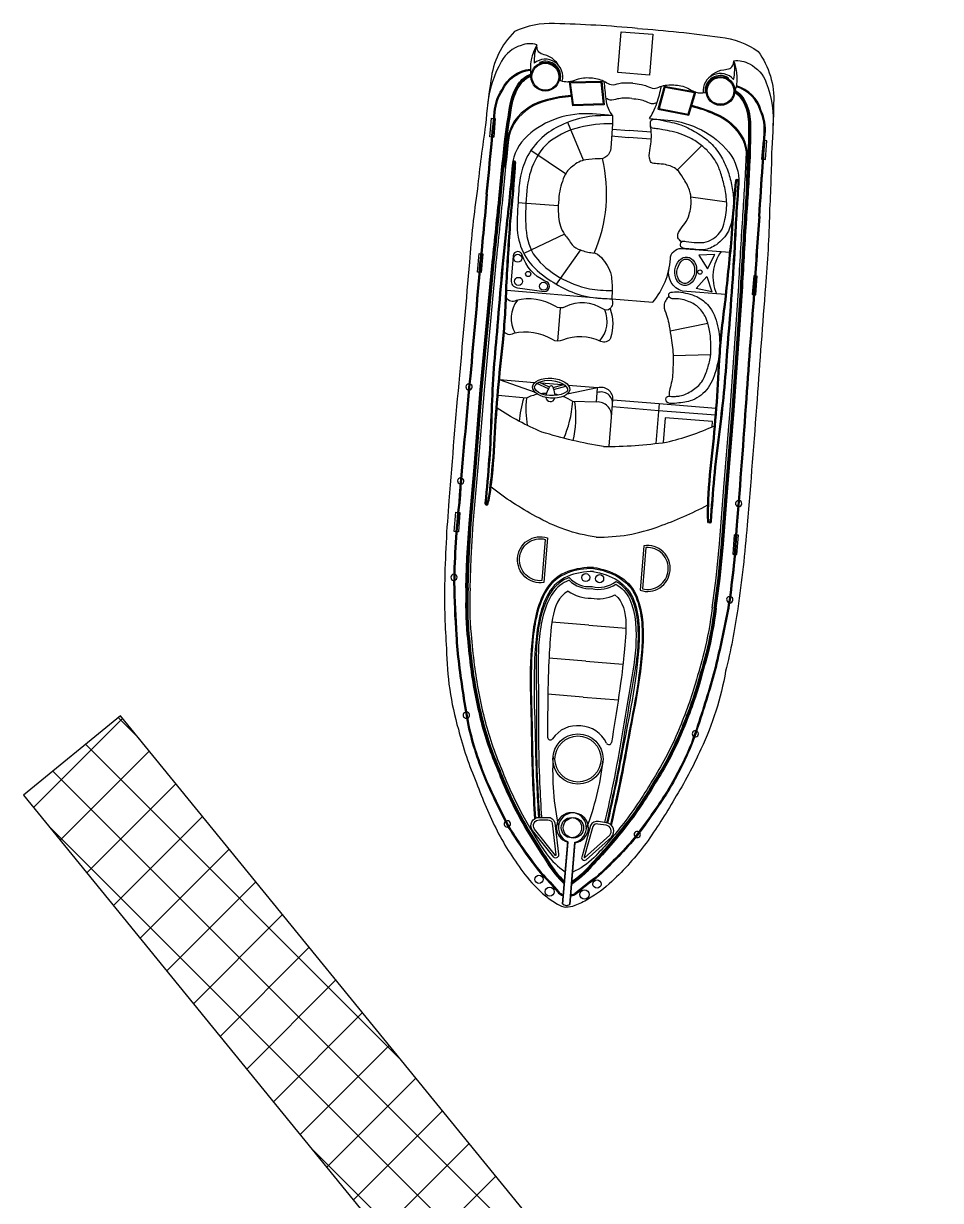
# Model space of a CAD drawing. Header units: metres. Extents: x 258469 to 261959, y 2180031 to 2183133.
# Drawn here: x 258469.1 to 258538.5, y 2183043.7 to 2183132.8 of the extents above; entities that cross this region are included whole.
import ezdxf

# ---------------------------------------------------------------- set-up
doc = ezdxf.new("R2010")
doc.units = ezdxf.units.M
doc.layers.add('PORT', color=5, linetype='Continuous')

msp = doc.modelspace()

# ---------------------------------------------------------------- linework, layer by layer
at = {"color": 32, "true_color": 0xcd6928}
for p, q in [((258508.192, 2183129.76), (258508.163, 2183129.832)), ((258522.406, 2183128.604), (258522.445, 2183128.67)), ((258511.479, 2183122.419), (258510.295, 2183125.291)), ((258513.646, 2183124.779), (258514.932, 2183124.674)), ((258516.612, 2183124.537), (258514.932, 2183124.674)), ((258513.606, 2183124.261), (258514.89, 2183124.157)), ((258516.609, 2183124.017), (258514.89, 2183124.157)), ((258520.429, 2183123.537), (258518.574, 2183121.676)), ((258510.128, 2183121.402), (258507.494, 2183123.157)), ((258509.574, 2183118.987), (258506.521, 2183119.215)), ((258522.314, 2183119.253), (258519.609, 2183119.63)), ((258510.033, 2183116.828), (258506.965, 2183115.363)), ((258511.244, 2183115.64), (258509.424, 2183113.046)), ((258512.826, 2183111.978), (258505.675, 2183112.56)), ((258509.71, 2183111.247), (258509.506, 2183108.733)), ((258520.895, 2183110.087), (258518.035, 2183109.5)), ((258521.099, 2183107.692), (258518.258, 2183107.634)), ((258507.774, 2183105.59), (258505.128, 2183105.805)), ((258507.848, 2183104.845), (258505.128, 2183105.805)), ((258508.836, 2183105.125), (258507.954, 2183105.528)), ((258508.9, 2183105.265), (258508.112, 2183105.625)), ((258509.839, 2183105.422), (258508.278, 2183105.549)), ((258509.18, 2183105.242), (258509.985, 2183105.461)), ((258509.22, 2183105.094), (258510.134, 2183105.343)), ((258512.55, 2183105.201), (258510.254, 2183104.735)), ((258512.55, 2183105.201), (258510.344, 2183105.381)), ((258512.463, 2183104.135), (258512.55, 2183105.201)), ((258517.207, 2183104.018), (258521.499, 2183103.669)), ((258517.165, 2183103.504), (258521.46, 2183103.155)), ((258511.888, 2183087.248), (258509.078, 2183087.477)), ((258511.888, 2183087.248), (258514.697, 2183087.02)), ((258511.666, 2183084.53), (258508.865, 2183084.758)), ((258511.666, 2183084.53), (258514.468, 2183084.302)), ((258511.445, 2183081.812), (258508.761, 2183082.03)), ((258511.445, 2183081.812), (258514.129, 2183081.593))]:
    msp.add_line(p, q, dxfattribs=at)
for points in [[(258515.56, 2183132.399, 0.01736), (258509.285, 2183132.758, 0.12634), (258506.263, 2183132.154, 0.172899), (258504.473, 2183128.468, 0.013884), (258504.067, 2183125.082, 0.008973), (258503.447, 2183120.252, 0.01509), (258502.844, 2183114.716, -0.002245), (258502.09, 2183106.165, 0.003342), (258501.299, 2183096.67, 0.016984), (258500.971, 2183090.298, 0.024546), (258501.114, 2183085.484, 0.067942), (258502.01, 2183079.373, 0.033948), (258503.372, 2183075.326, 0.022001), (258504.945, 2183071.686, 0.042872), (258507.037, 2183068.403, 0.059514), (258508.602, 2183066.784, 0.046364), (258509.513, 2183066.144, 0.104882), (258510.152, 2183065.916, 0.104882)], [(258515.56, 2183132.399, -0.01736), (258521.811, 2183131.739, -0.12634), (258524.695, 2183130.654, -0.172899), (258525.867, 2183126.727, -0.013884), (258525.72, 2183123.321, -0.008973), (258525.552, 2183118.454, -0.01509), (258525.251, 2183112.894, 0.002245), (258524.613, 2183104.333, -0.003342), (258523.859, 2183094.834, -0.016984), (258523.153, 2183088.494, -0.024546), (258522.235, 2183083.766, -0.067942), (258520.363, 2183077.88, -0.033948), (258518.364, 2183074.106, -0.022001), (258516.224, 2183070.768, -0.042872), (258513.628, 2183067.867, -0.059514), (258511.823, 2183066.522, -0.046364), (258510.82, 2183066.038, -0.104882), (258510.152, 2183065.916, -0.104882)], [(258507.959, 2183131.166, 0.164393), (258506.753, 2183131.114, 0.188684), (258505.271, 2183129.916, 0.10758), (258504.219, 2183126.582)], [(258522.863, 2183129.953, -0.164393), (258524.044, 2183129.708, -0.188684), (258525.313, 2183128.286, -0.10758), (258525.812, 2183124.825)], [(258502.587, 2183090.071), (258502.663, 2183092.337), (258502.822, 2183094.956), (258503.195, 2183099.211), (258503.671, 2183105.058), (258504.541, 2183114.426, 0.002601), (258505.067, 2183119.508, -0.004411), (258505.511, 2183123.829, -0.013009), (258505.953, 2183126.788, -0.113396), (258506.648, 2183128.331, -0.146005), (258507.482, 2183128.94, -1.595219)], [(258504.117, 2183119.855, 0.002942), (258504.482, 2183123.655, -0.002013), (258504.73, 2183126.073, -0.130442), (258505.301, 2183127.763, -0.261246), (258507.46, 2183129.323, -0.209197)], [(258504.194, 2183119.848, 0.002941), (258504.558, 2183123.647, -0.002014), (258504.807, 2183126.067, -0.130992), (258505.368, 2183127.725, -0.261832), (258507.469, 2183129.247, -0.261832)], [(258502.664, 2183090.069), (258502.74, 2183092.334), (258502.899, 2183094.95), (258503.272, 2183099.204), (258503.747, 2183105.051), (258504.618, 2183114.418, 0.002601), (258505.143, 2183119.501, -0.004411), (258505.587, 2183123.821, -0.013003), (258506.029, 2183126.773, -0.113337), (258506.709, 2183128.285, -0.144821), (258507.492, 2183128.861, -0.138987)], [(258502.741, 2183090.066), (258502.817, 2183092.33), (258502.975, 2183094.944), (258503.348, 2183099.198), (258503.824, 2183105.044), (258504.694, 2183114.41, 0.002601), (258505.22, 2183119.493, -0.00441), (258505.663, 2183123.812, -0.012997), (258506.104, 2183126.759, -0.113276), (258506.77, 2183128.239, -0.142458), (258507.504, 2183128.784, -0.142458)], [(258524.749, 2183118.175, -0.002941), (258525.003, 2183121.984, 0.002014), (258525.149, 2183124.412, 0.130992), (258524.863, 2183126.139, 0.261832), (258523.036, 2183127.981, 0.261832)], [(258524.826, 2183118.171, -0.002942), (258525.08, 2183121.979, 0.002013), (258525.226, 2183124.406, 0.130442), (258524.935, 2183126.166, 0.261246), (258523.057, 2183128.054, 0.209197)], [(258510.565, 2183127.249, 0.043334), (258508.782, 2183126.945, 0.18333), (258506.331, 2183125.363, 0.123985), (258505.681, 2183123.313, -0.015377), (258505.448, 2183121.81)], [(258510.555, 2183127.325, 0.043195), (258508.764, 2183127.019, 0.183415), (258506.268, 2183125.406, 0.094511), (258505.667, 2183123.839)], [(258521.37, 2183088.551), (258521.661, 2183090.797), (258521.927, 2183093.403), (258522.246, 2183097.66), (258522.721, 2183103.507), (258523.376, 2183112.891, -0.002601), (258523.679, 2183117.992, 0.00441), (258523.939, 2183122.325, 0.012997), (258523.981, 2183125.305, 0.113276), (258523.562, 2183126.873, 0.142458), (258522.927, 2183127.529, 0.142458)], [(258521.446, 2183088.541), (258521.737, 2183090.789), (258522.003, 2183093.396), (258522.322, 2183097.654), (258522.798, 2183103.501), (258523.453, 2183112.886, -0.002601), (258523.756, 2183117.987, 0.004411), (258524.016, 2183122.321, 0.013003), (258524.057, 2183125.307, 0.113337), (258523.63, 2183126.909, 0.144821), (258522.951, 2183127.604, 0.138987)], [(258521.522, 2183088.531), (258521.813, 2183090.78), (258522.079, 2183093.389), (258522.399, 2183097.649), (258522.874, 2183103.496), (258523.53, 2183112.881, -0.002601), (258523.832, 2183117.982, 0.004411), (258524.093, 2183122.318, 0.013009), (258524.134, 2183125.309, 0.113396), (258523.698, 2183126.944, 0.146005), (258522.974, 2183127.68, 1.595219)], [(258519.657, 2183126.51, -0.043334), (258521.368, 2183125.921, -0.18333), (258523.531, 2183123.963, -0.123985), (258523.841, 2183121.836, 0.015377), (258523.828, 2183120.315)], [(258519.68, 2183126.583, -0.043195), (258521.398, 2183125.992, -0.183415), (258523.601, 2183123.996, -0.094511), (258523.94, 2183122.352)], [(258513.679, 2183125.802), (258512.159, 2183125.925, 0.202722), (258507.233, 2183124.281, 0.178768), (258506.079, 2183122.038, -0.010028), (258505.591, 2183117.288, 0.005356), (258504.887, 2183109.442, 0.016605), (258504.469, 2183103.083, -0.018921), (258504.013, 2183096.488, 0.925873), (258504.265, 2183096.429, 0.041202), (258504.472, 2183097.591, 0.024461), (258504.786, 2183101.368, -0.012888), (258505.421, 2183108.643, 0.019359), (258505.685, 2183112.909, -0.002375), (258505.987, 2183117.845, 0.006386), (258506.267, 2183120.98, 0.013656), (258506.354, 2183122.238, 0.862706), (258506.118, 2183122.284, -0.648089)], [(258513.679, 2183125.802), (258513.677, 2183125.188), (258513.536, 2183123.342, -0.448043), (258512.601, 2183122.533, 0.025561), (258511.649, 2183122.453, 0.15676), (258510.665, 2183121.969, 0.144288), (258510.11, 2183121.366, 0.079427), (258509.651, 2183119.881, 0.054179), (258509.594, 2183118.138, 0.127294), (258510.048, 2183116.805, -0.025195), (258510.619, 2183116.037, 0.112656), (258511.251, 2183115.637, 0.061652), (258512.16, 2183115.421, -0.222278), (258512.834, 2183115.056, -0.049109), (258513.264, 2183114.458, -0.09997), (258513.572, 2183113.731, -0.045992), (258513.639, 2183112.562), (258513.623, 2183111.948)], [(258516.483, 2183125.574), (258517.871, 2183125.461, -0.202722), (258522.466, 2183123.042, -0.178768), (258523.242, 2183120.642, 0.010028), (258522.957, 2183115.876, -0.005356), (258522.383, 2183108.019, -0.016605), (258521.768, 2183101.676, 0.018921), (258521.152, 2183095.094, -0.925873), (258520.894, 2183095.076, -0.041202), (258520.878, 2183096.256, -0.024461), (258521.178, 2183100.035, 0.012888), (258521.727, 2183107.317, -0.019359), (258522.156, 2183111.569, 0.002375), (258522.656, 2183116.489, -0.006386), (258522.886, 2183119.628, -0.013656), (258523.003, 2183120.884, -0.862706), (258523.244, 2183120.891, 0.648089)], [(258502.894, 2183090.061), (258502.97, 2183092.323), (258503.128, 2183094.933), (258503.501, 2183099.185), (258503.977, 2183105.031), (258504.847, 2183114.395, 0.002601), (258505.373, 2183119.479, -0.00441), (258505.816, 2183123.794, -0.002867), (258505.9, 2183124.444, -0.002867)], [(258521.217, 2183088.571), (258521.508, 2183090.815), (258521.774, 2183093.416), (258522.093, 2183097.672), (258522.568, 2183103.519), (258523.223, 2183112.9, -0.002601), (258523.526, 2183118.002, 0.00441), (258523.786, 2183122.332, 0.002867), (258523.808, 2183122.987, 0.002867)], [(258506.192, 2183122.262, 0.016488), (258506.156, 2183122.03, -0.010023), (258505.667, 2183117.28, 0.005356), (258504.964, 2183109.435, 0.016607), (258504.546, 2183103.081, -0.018921), (258504.089, 2183096.48, -0.01143), (258504.089, 2183096.476, 0.913283), (258504.191, 2183096.451, 0.041174), (258504.395, 2183097.599, 0.024478), (258504.709, 2183101.372, -0.012889), (258505.344, 2183108.651, 0.019362), (258505.608, 2183112.912, -0.002377), (258505.91, 2183117.851, 0.006391), (258506.191, 2183120.986, 0.013664), (258506.277, 2183122.241, -0.000701), (258506.277, 2183122.241, 0.819976), (258506.192, 2183122.262, 0.819976)], [(258523.167, 2183120.882, -0.016488), (258523.165, 2183120.647, 0.010023), (258522.88, 2183115.88, -0.005356), (258522.306, 2183108.025, -0.016607), (258521.691, 2183101.686, 0.018921), (258521.075, 2183095.098, 0.01143), (258521.075, 2183095.094, -0.913283), (258520.97, 2183095.086, -0.041174), (258520.954, 2183096.252, -0.024478), (258521.254, 2183100.026, 0.012889), (258521.804, 2183107.313, -0.019362), (258522.232, 2183111.56, 0.002377), (258522.732, 2183116.483, -0.006391), (258522.962, 2183119.622, -0.013664), (258523.08, 2183120.874, 0.000701), (258523.08, 2183120.875, -0.819976), (258523.167, 2183120.882, -0.819976)], [(258504.117, 2183119.855, -0.006425), (258503.622, 2183114.627, -0.002217), (258502.87, 2183106.093, 0.003368), (258502.036, 2183096.527, 0.024633), (258501.652, 2183090.49, 0.015037), (258501.823, 2183086.492, 0.025439), (258502.022, 2183084.269, 0.013843), (258502.719, 2183079.677, 0.040266), (258504.054, 2183075.536, 0.016729), (258505.835, 2183071.879, 0.029739), (258508.219, 2183068.487, -0.01525), (258509.536, 2183067.05, 0.132389), (258509.82, 2183066.837, 0.028442), (258509.953, 2183066.783, 0.028442)], [(258504.194, 2183119.849, -0.006424), (258503.698, 2183114.62, -0.002217), (258502.946, 2183106.086, 0.003368), (258502.112, 2183096.52, 0.024633), (258501.729, 2183090.49, 0.015038), (258501.899, 2183086.496, 0.025461), (258502.098, 2183084.279, 0.013839), (258502.794, 2183079.693, 0.040238), (258504.124, 2183075.567, 0.016715), (258505.901, 2183071.918, 0.029693), (258508.277, 2183068.538, -0.015234), (258509.595, 2183067.099, 0.134036), (258509.851, 2183066.907, 0.024879), (258509.959, 2183066.862, 0.024879)], [(258524.826, 2183118.171, 0.006425), (258524.47, 2183112.932, 0.002217), (258523.832, 2183104.388, -0.003368), (258523.11, 2183094.813, -0.024633), (258522.512, 2183088.793, -0.015037), (258521.698, 2183084.875, -0.025439), (258521.142, 2183082.714, -0.013843), (258519.712, 2183078.295, -0.040266), (258517.725, 2183074.424, -0.016729), (258515.377, 2183071.103, -0.029739), (258512.476, 2183068.141, 0.01525), (258510.944, 2183066.935, -0.132389), (258510.629, 2183066.771, -0.028442), (258510.489, 2183066.74, -0.028442)], [(258524.749, 2183118.177, 0.006424), (258524.393, 2183112.937, 0.002217), (258523.756, 2183104.393, -0.003368), (258523.033, 2183094.818, -0.024633), (258522.437, 2183088.805, -0.015038), (258521.623, 2183084.892, -0.025461), (258521.069, 2183082.736, -0.013839), (258519.641, 2183078.322, -0.040238), (258517.661, 2183074.466, -0.016715), (258515.317, 2183071.152, -0.029693), (258512.427, 2183068.201, 0.015234), (258510.893, 2183066.993, -0.134036), (258510.61, 2183066.845, -0.024879), (258510.495, 2183066.819, -0.024879)], [(258513.623, 2183111.948), (258516.73, 2183111.696, 0.158322), (258518.052, 2183114.955, -0.417676), (258518.893, 2183115.76), (258522.556, 2183115.462)], [(258522.23, 2183112.266), (258518.973, 2183112.531, -0.406088), (258517.956, 2183114.246)], [(258513.623, 2183111.948, -0.291269), (258513.485, 2183111.177, -0.299867), (258512.983, 2183111.153, 0.273478), (258510.098, 2183111.338, -0.28657), (258509.332, 2183111.376, 0.198759), (258506.376, 2183111.822, -0.45148), (258505.657, 2183112.018, -1.463971)], [(258513.495, 2183111.189, -0.164009), (258513.524, 2183108.959, -0.407559), (258512.785, 2183108.718, 0.20466), (258509.893, 2183108.824, -0.28657), (258509.128, 2183108.862, 0.198759), (258506.172, 2183109.308, -0.45148), (258505.452, 2183109.504, -1.463971)], [(258513.603, 2183102.997), (258513.681, 2183103.956, 0.545737), (258512.521, 2183104.843, 0.282905)], [(258513.681, 2183103.956), (258513.709, 2183104.302, 0.516839), (258512.55, 2183105.201, 0.282905)], [(258513.423, 2183100.785), (258513.603, 2183102.997, 0.462925), (258512.463, 2183104.135), (258510.67, 2183104.172)], [(258512.987, 2183100.763, -0.033687), (258508.33, 2183101.865, -0.051879), (258504.947, 2183103.681, -1.92312)], [(258512.987, 2183100.763, 0.033687), (258517.761, 2183101.098, 0.051879), (258521.393, 2183102.343, 1.92312)], [(258512.43, 2183093.92, -0.096403), (258507.874, 2183095.486, -0.040538), (258504.484, 2183097.685, -1.92312)], [(258512.43, 2183093.92, 0.096403), (258517.18, 2183094.728, 0.040538), (258520.881, 2183096.352, 1.92312)], [(258508.751, 2183093.851), (258508.478, 2183090.485, -0.483063), (258506.494, 2183092.305, -0.50024), (258508.751, 2183093.851, -0.418424)], [(258516.049, 2183093.257), (258515.776, 2183089.891, 0.483063), (258518.028, 2183091.367, 0.50024), (258516.049, 2183093.257, 0.418424)], [(258502.587, 2183090.071, 0.031596), (258502.662, 2183086.538, 0.004928), (258502.909, 2183084.197, 0.02844), (258503.671, 2183080.17, 0.042875), (258504.994, 2183076.265, 0.035347), (258506.724, 2183072.53, 0.024093), (258508.735, 2183069.278, 0.079837), (258510.027, 2183067.689)], [(258502.664, 2183090.068, 0.031592), (258502.739, 2183086.544, 0.004926), (258502.985, 2183084.206, 0.028436), (258503.745, 2183080.189, 0.042895), (258505.065, 2183076.294, 0.035363), (258506.791, 2183072.567, 0.024111), (258508.8, 2183069.319, 0.077658), (258510.035, 2183067.786, 0.077658)], [(258502.741, 2183090.065, 0.031588), (258502.815, 2183086.551, 0.004924), (258503.061, 2183084.216, 0.028433), (258503.82, 2183080.207, 0.042917), (258505.137, 2183076.323, 0.035379), (258506.858, 2183072.604, 0.02413), (258508.865, 2183069.36, 0.075408), (258510.042, 2183067.883, 0.075408)], [(258502.894, 2183090.059, 0.031581), (258502.968, 2183086.565, 0.00492), (258503.214, 2183084.235, 0.028426), (258503.969, 2183080.244, 0.042959), (258505.279, 2183076.381, 0.035411), (258506.992, 2183072.678, 0.028829), (258508.675, 2183069.954, 0.092336), (258510.101, 2183068.601, 0.080328)], [(258521.522, 2183088.531, -0.031596), (258520.877, 2183085.056, -0.004928), (258520.255, 2183082.786, -0.02844), (258518.852, 2183078.935, -0.042875), (258516.915, 2183075.295, -0.035347), (258514.605, 2183071.889, -0.024093), (258512.094, 2183069.005, -0.079837), (258510.563, 2183067.646)], [(258521.446, 2183088.54, -0.031592), (258520.802, 2183085.075, -0.004926), (258520.181, 2183082.808, -0.028436), (258518.782, 2183078.966, -0.042895), (258516.849, 2183075.336, -0.035363), (258514.544, 2183071.936, -0.024111), (258512.036, 2183069.056, -0.077658), (258510.571, 2183067.742, -0.077658)], [(258521.37, 2183088.55, -0.031588), (258520.728, 2183085.094, -0.004924), (258520.108, 2183082.829, -0.028433), (258518.711, 2183078.996, -0.042917), (258516.784, 2183075.376, -0.035379), (258514.484, 2183071.984, -0.02413), (258511.979, 2183069.107, -0.075408), (258510.578, 2183067.839, -0.075408)], [(258521.217, 2183088.568, -0.031581), (258520.579, 2183085.132, -0.00492), (258519.96, 2183082.872, -0.028426), (258518.57, 2183079.056, -0.042959), (258516.653, 2183075.456, -0.035411), (258514.364, 2183072.079, -0.028829), (258512.263, 2183069.662, -0.092336), (258510.637, 2183068.558, -0.080328)], [(258508.152, 2183072.715), (258508.77, 2183072.71, -0.382221), (258509.311, 2183072.307), (258509.579, 2183069.934, -0.786544), (258509.224, 2183069.695), (258507.614, 2183071.712, -0.616464), (258508.152, 2183072.715, -3.844907)], [(258513.225, 2183072.303), (258512.614, 2183072.397, 0.382221), (258512.016, 2183072.087), (258511.367, 2183069.789, 0.786544), (258511.679, 2183069.496), (258513.594, 2183071.226, 0.616464), (258513.225, 2183072.303, 3.844907)]]:
    msp.add_lwpolyline(points, format="xyb", dxfattribs=at)
for points in [[(258516.736, 2183131.953), (258516.485, 2183128.862), (258514.077, 2183129.058), (258514.328, 2183132.148)], [(258512.86, 2183128.398), (258513.047, 2183126.608), (258510.661, 2183126.55), (258510.414, 2183128.356)], [(258512.791, 2183128.32), (258512.962, 2183126.683), (258510.728, 2183126.628), (258510.502, 2183128.281)], [(258517.578, 2183128.014), (258517.105, 2183126.278), (258519.45, 2183125.835), (258519.986, 2183127.578)], [(258517.634, 2183127.926), (258517.201, 2183126.338), (258519.397, 2183125.923), (258519.887, 2183127.518)], [(258520.86, 2183114.213), (258521.42, 2183115.296), (258520.203, 2183115.24)], [(258520.812, 2183113.621), (258521.19, 2183112.463), (258519.998, 2183112.715)]]:
    msp.add_lwpolyline(points, close=True, dxfattribs=at)
for points in [[(258504.534, 2183124.177), (258504.396, 2183124.188), (258504.511, 2183125.598), (258504.678, 2183125.584)], [(258504.755, 2183125.578), (258504.807, 2183125.574), (258504.692, 2183124.164), (258504.61, 2183124.17)], [(258525.121, 2183123.921), (258525.069, 2183123.925), (258524.954, 2183122.516), (258525.036, 2183122.509)], [(258525.113, 2183122.503), (258525.251, 2183122.491), (258525.365, 2183123.901), (258525.198, 2183123.915)], [(258503.566, 2183113.956), (258503.467, 2183113.964), (258503.58, 2183115.358), (258503.698, 2183115.349)], [(258503.775, 2183115.343), (258503.852, 2183115.336), (258503.739, 2183113.942), (258503.642, 2183113.95)], [(258524.434, 2183113.662), (258524.357, 2183113.668), (258524.243, 2183112.274), (258524.34, 2183112.266)], [(258524.417, 2183112.26), (258524.516, 2183112.252), (258524.629, 2183113.646), (258524.511, 2183113.656)], [(258507.156, 2183104.433), (258505.024, 2183104.634)], [(258513.709, 2183104.302), (258517.207, 2183104.018), (258516.961, 2183100.996)], [(258513.668, 2183103.789), (258517.165, 2183103.504)], [(258521.211, 2183102.26), (258521.243, 2183102.658), (258517.67, 2183102.949), (258517.517, 2183101.065)], [(258501.826, 2183094.326), (258501.694, 2183094.337), (258501.813, 2183095.795), (258501.956, 2183095.783)], [(258502.032, 2183095.777), (258502.133, 2183095.769), (258502.014, 2183094.311), (258501.903, 2183094.32)], [(258522.991, 2183094.072), (258522.891, 2183094.08), (258522.772, 2183092.622), (258522.884, 2183092.613)], [(258522.96, 2183092.607), (258523.093, 2183092.596), (258523.211, 2183094.054), (258523.068, 2183094.066)], [(258509.903, 2183066.163), (258510.286, 2183070.875)], [(258510.283, 2183070.838), (258509.903, 2183066.163)], [(258510.439, 2183066.12), (258510.822, 2183070.831)], [(258510.819, 2183070.795), (258510.439, 2183066.12)]]:
    msp.add_lwpolyline(points, dxfattribs=at)
for points in [[(258508.509, 2183112.495, 0.917705), (258508.564, 2183113.288, -0.209704), (258506.84, 2183115.248, 0.850912), (258506.161, 2183115.2), (258506.012, 2183113.364, 0.435659), (258506.48, 2183112.782)], [(258508.588, 2183093.739), (258508.335, 2183090.622, -0.460147), (258506.647, 2183092.296, -0.47706)], [(258516.192, 2183093.121), (258515.939, 2183090.004, 0.460147), (258517.875, 2183091.383, 0.47706)], [(258508.149, 2183072.523), (258508.779, 2183072.518, -0.383069), (258509.121, 2183072.276), (258509.392, 2183069.878, -0.853636), (258509.36, 2183069.832), (258507.768, 2183071.827, -0.613527)], [(258513.197, 2183072.113), (258512.574, 2183072.209, 0.383069), (258512.198, 2183072.026), (258511.543, 2183069.703, 0.853636), (258511.567, 2183069.653), (258513.461, 2183071.364, 0.613527)]]:
    msp.add_lwpolyline(points, format="xyb", close=True, dxfattribs=at)
for centre, radius in [((258508.593, 2183128.747), 1.09), ((258508.593, 2183128.747), 1.013), ((258521.846, 2183127.669), 1.09), ((258521.846, 2183127.669), 1.013), ((258506.502, 2183115.012), 0.304), ((258507.295, 2183113.822), 0.197), ((258520.289, 2183113.962), 0.163), ((258506.566, 2183113.263), 0.304), ((258508.457, 2183112.893), 0.304), ((258511.654, 2183090.854), 0.305), ((258512.701, 2183090.769), 0.305), ((258511.064, 2183077.127), 1.896), ((258511.064, 2183077.127), 1.896), ((258511.064, 2183077.127), 1.743), ((258511.064, 2183077.127), 1.743), ((258510.567, 2183071.934), 0.771), ((258510.716, 2183071.922), 0.771), ((258508.112, 2183068.024), 0.313), ((258508.922, 2183067.091), 0.349), ((258512.506, 2183067.667), 0.313), ((258511.556, 2183066.876), 0.349)]:
    msp.add_circle(centre, radius, dxfattribs=at)
for centre, radius, start, end in [((258510.974, 2183129.355), 3.517, 149.01817, 189.35379), ((258511.264, 2183129.962), 3.517, 159.99154, 183.22407), ((258508.593, 2183128.747), 1.32, 344.67527, 129.57687), ((258508.593, 2183128.747), 1.167, 344.67527, 111.62515), ((258519.407, 2183129.3), 3.517, 347.47483, 10.70736), ((258519.594, 2183128.654), 3.517, 341.34512, 21.68074), ((258521.846, 2183127.669), 1.32, 41.12204, 186.02364), ((258521.846, 2183127.669), 1.167, 59.07376, 186.02364), ((258502.064, 2183119.903), 11.166, 336.24897, 13.72155), ((258524.392, 2183113.627), 3.124, 142.81801, 204.70549), ((258508.247, 2183110.464), 2.243, 141.9739, 210.12139), ((258511.028, 2183110.238), 2.243, 318.54947, 22.75363), ((258502.821, 2183105.271), 0.237, 91.44479, 257.94725), ((258502.821, 2183105.271), 0.237, 276.57146, 72.82058), ((258509.869, 2183104.461), 1.241, 143.75407, 171.39415), ((258509.034, 2183105.181), 0.166, 355.34945, 175.34945), ((258508.093, 2183104.606), 1.241, 0.95197, 26.94484), ((258508.685, 2183101.232), 3.548, 100.78365, 115.53946), ((258508.685, 2183101.232), 3.548, 90.25194, 96.59126), ((258509.869, 2183104.461), 1.241, 178.9647, 179.23402), ((258508.979, 2183104.519), 0.347, 186.15175, 344.49731), ((258508.093, 2183104.606), 1.241, 351.46489, 351.7342), ((258508.685, 2183101.232), 3.548, 75.29857, 79.53848), ((258508.685, 2183101.232), 3.548, 55.97443, 69.32544), ((258502.189, 2183098.161), 0.237, 90.22023, 260.31935), ((258502.189, 2183098.161), 0.237, 278.97953, 71.56006), ((258523.222, 2183096.451), 0.237, 99.13885, 251.71938), ((258523.222, 2183096.451), 0.237, 270.37955, 80.47867), ((258501.679, 2183090.877), 0.237, 93.62331, 264.02989), ((258501.679, 2183090.877), 0.237, 282.68878, 74.96441), ((258511.973, 2183092.31), 2.3, 226.31124, 274.061), ((258511.973, 2183092.31), 2.146, 222.85387, 274.061), ((258512, 2183092.189), 2.894, 234.47359, 271.07593), ((258512.621, 2183092.258), 2.3, 256.63791, 304.38766), ((258512.621, 2183092.258), 2.146, 256.63791, 307.84503), ((258512.575, 2183092.142), 2.894, 259.62297, 296.22531), ((258522.548, 2183089.18), 0.237, 95.73449, 248.01012), ((258522.548, 2183089.18), 0.237, 266.66902, 77.0756), ((258502.61, 2183080.443), 0.237, 105.63793, 273.7336), ((258502.61, 2183080.443), 0.237, 292.36866, 87.00288), ((258511.014, 2183077.368), 2.281, 83.6091, 145.41022), ((258511.152, 2183077.357), 2.281, 25.28868, 87.0898), ((258519.944, 2183079.032), 0.237, 83.69603, 238.33024), ((258519.944, 2183079.032), 0.237, 256.9653, 65.06097), ((258508.969, 2183078.776), 0.202, 179.68711, 326.15485), ((258513.398, 2183078.415), 0.202, 204.54406, 351.0118), ((258529.289, 2183076.209), 20.143, 176.95126, 192.02207), ((258492.93, 2183079.167), 20.143, 338.67684, 353.74764), ((258510.567, 2183071.934), 1.132, 283.01593, 255.46548), ((258510.716, 2183071.922), 1.132, 275.23343, 247.68298), ((258505.716, 2183072.217), 0.237, 129.97698, 285.11903), ((258505.716, 2183072.217), 0.237, 303.75679, 111.33921), ((258515.549, 2183071.417), 0.237, 59.3597, 226.94211), ((258515.549, 2183071.417), 0.237, 245.57988, 40.72193), ((258510.2, 2183066.509), 0.456, 229.25681, 301.4421), ((258510.2, 2183066.509), 0.456, 229.25681, 301.4421)]:
    msp.add_arc(centre, radius, start, end, dxfattribs=at)
for centre, major_axis, ratio in [((258519.215, 2183114.027), (-0.136, -1.077), 0.758117), ((258509.034, 2183105.181), (-1.406, 0.114), 0.533092)]:
    msp.add_ellipse(centre, major_axis=major_axis, ratio=ratio, dxfattribs=at)
for start_param, end_param in [(4.712389, 5.232342), (0.830012, 1.576846)]:
    msp.add_ellipse((258508.912, 2183104.29), major_axis=(-0.336, -4.13), ratio=0.425319, start_param=start_param, end_param=end_param, dxfattribs=at)
for points in [[(258509.647, 2183129.542), (258509.343, 2183129.931), (258508.609, 2183130.372), (258508.169, 2183130.544), (258507.978, 2183130.868), (258507.959, 2183131.166)], [(258520.934, 2183128.624), (258521.297, 2183128.958), (258522.093, 2183129.275), (258522.555, 2183129.373), (258522.796, 2183129.662), (258522.863, 2183129.953)], [(258515.223, 2183128.246), (258514.578, 2183128.265), (258514.148, 2183128.206), (258513.585, 2183128.119), (258513.14, 2183128.333), (258512.154, 2183128.626), (258511.068, 2183128.555), (258510.504, 2183128.37), (258510.147, 2183128.346), (258509.645, 2183128.461)], [(258513.679, 2183125.802), (258513.363, 2183126.346), (258513.195, 2183127.059), (258513.055, 2183128.378)], [(258515.223, 2183128.246), (258515.862, 2183128.161), (258516.276, 2183128.033), (258516.818, 2183127.856), (258517.292, 2183127.995), (258518.312, 2183128.125), (258519.373, 2183127.879), (258519.899, 2183127.606), (258520.247, 2183127.525), (258520.761, 2183127.557)], [(258516.483, 2183125.574), (258516.751, 2183126.07), (258517.031, 2183126.747), (258517.383, 2183128.026)], [(258513.679, 2183125.802), (258511.929, 2183125.727), (258509.967, 2183125.154), (258508.517, 2183124.285), (258507.268, 2183122.78), (258506.719, 2183121.219), (258506.509, 2183118.981), (258506.541, 2183116.611), (258507.272, 2183114.861), (258508.817, 2183113.439), (258510.378, 2183112.551), (258512.222, 2183112.034), (258513.623, 2183111.948)], [(258518.887, 2183116.256), (258518.631, 2183116.558), (258518.734, 2183117.091), (258519.16, 2183117.638), (258519.475, 2183118.315), (258519.622, 2183119.386), (258519.505, 2183120.158), (258519.019, 2183121.08), (258518.548, 2183121.7), (258517.678, 2183122.091), (258517.043, 2183122.163), (258516.61, 2183122.258), (258516.476, 2183122.59), (258516.516, 2183123.329), (258516.592, 2183124.747), (258516.598, 2183125.459), (258517.388, 2183125.451), (258518.845, 2183125.105), (258519.886, 2183124.6), (258520.967, 2183123.85), (258521.841, 2183122.791), (258522.375, 2183121.689), (258522.685, 2183120.581), (258522.834, 2183119.445), (258522.756, 2183118.248), (258522.44, 2183117.07), (258522.053, 2183116.5), (258521.532, 2183116.035), (258520.595, 2183115.655), (258519.989, 2183115.67), (258519.243, 2183115.733), (258518.84, 2183115.885), (258518.887, 2183116.256), (258519.248, 2183116.284), (258520.056, 2183116.194), (258520.758, 2183116.25), (258521.417, 2183116.588), (258521.878, 2183117.056), (258522.146, 2183117.779), (258522.316, 2183119.181), (258522.167, 2183120.362), (258521.873, 2183121.429), (258521.503, 2183122.302), (258521.112, 2183122.859), (258520.515, 2183123.465), (258519.68, 2183124.035), (258519.004, 2183124.35), (258518.183, 2183124.598), (258517.492, 2183124.734), (258517.001, 2183124.811), (258516.631, 2183124.889), (258516.544, 2183125.104)], [(258517.961, 2183112.122), (258517.701, 2183111.827), (258517.573, 2183111.424), (258517.767, 2183110.694), (258517.926, 2183110.109), (258518.087, 2183109.159), (258518.255, 2183107.717), (258518.256, 2183106.954), (258518.224, 2183106.163), (258518.126, 2183105.552), (258517.987, 2183105.007), (258517.946, 2183104.573)], [(258518.441, 2183104.56), (258518.143, 2183104.562), (258517.764, 2183104.512), (258517.757, 2183104.16), (258518.36, 2183104.035), (258519.564, 2183104.225), (258520.787, 2183105.048), (258521.483, 2183106.493), (258521.769, 2183107.938), (258521.671, 2183109.697), (258521.042, 2183111.286), (258520.216, 2183112.022), (258518.841, 2183112.442), (258518.209, 2183112.457), (258517.945, 2183112.316), (258518.048, 2183112.005), (258518.377, 2183111.947), (258519.487, 2183111.72), (258520.208, 2183111.263), (258520.726, 2183110.516), (258521.001, 2183109.679), (258521.111, 2183108.585), (258521.08, 2183107.539), (258520.841, 2183106.599), (258520.44, 2183105.673), (258519.7, 2183105.01), (258518.781, 2183104.596), (258518.441, 2183104.56)]]:
    msp.add_spline(points, degree=3, dxfattribs=at)
for points, knots in [([(258515.129, 2183127.099), (258514.913, 2183127.114), (258514.552, 2183127.138), (258514.013, 2183127.07), (258513.556, 2183126.898), (258513.288, 2183127.043), (258513.19, 2183127.102)], [0, 0, 0, 0, 0.00840925, 0.01405459, 0.02148076, 0.02583256, 0.02583256, 0.02583256, 0.02583256]), ([(258515.129, 2183127.099), (258515.345, 2183127.078), (258515.705, 2183127.044), (258516.226, 2183126.89), (258516.649, 2183126.647), (258516.937, 2183126.746), (258517.044, 2183126.788)], [0, 0, 0, 0, 0.00840925, 0.01405459, 0.02148076, 0.02583256, 0.02583256, 0.02583256, 0.02583256]), ([(258513.677, 2183125.188), (258511.919, 2183125.194), (258510.315, 2183124.863), (258507.824, 2183123.013), (258507.274, 2183121.495), (258507.061, 2183118.085), (258506.934, 2183116.302), (258508.746, 2183113.947), (258510.357, 2183113.017), (258512.468, 2183112.598), (258513.029, 2183112.578), (258513.639, 2183112.562)], [0, 0, 0, 0, 0.0684102, 0.0684102, 0.1368204, 0.1368204, 0.2052306, 0.2052306, 0.2736407, 0.2736407, 0.2974604, 0.2974604, 0.2974604, 0.2974604]), ([(258519.098, 2183113.102), (258519.455, 2183113.057), (258519.892, 2183113.551), (258519.886, 2183114.667), (258519.485, 2183115.051), (258518.745, 2183114.808), (258518.44, 2183114.128), (258518.673, 2183113.324), (258518.882, 2183113.13), (258519.098, 2183113.102)], [0, 0, 0, 0, 1.743273, 1.743273, 3.486547, 3.486547, 5.22982, 5.22982, 6.283185, 6.283185, 6.283185, 6.283185]), ([(258507.781, 2183105.283), (258507.768, 2183105.124), (258507.946, 2183104.892), (258509.025, 2183104.449), (258510.157, 2183104.704), (258510.385, 2183105.317), (258509.611, 2183105.825), (258508.191, 2183105.755), (258507.798, 2183105.488), (258507.781, 2183105.283)], [0, 0, 0, 0, 1.031451, 1.031451, 2.992455, 2.992455, 4.95346, 4.95346, 6.283185, 6.283185, 6.283185, 6.283185]), ([(258512.243, 2183091.624), (258510.927, 2183091.62), (258509.512, 2183091.261), (258508.014, 2183089.015), (258507.743, 2183087.64), (258507.313, 2183083.725), (258507.515, 2183081.184), (258507.55, 2183076.597), (258507.648, 2183074.637), (258507.771, 2183072.601)], [0, 0, 0, 0, 0.0462196, 0.0462196, 0.0924392, 0.0924392, 0.1947325, 0.1947325, 0.2709084, 0.2709084, 0.2709084, 0.2709084]), ([(258512.244, 2183091.547), (258510.888, 2183091.543), (258509.469, 2183091.132), (258508.011, 2183088.789), (258507.777, 2183087.378), (258507.395, 2183083.44), (258507.584, 2183080.89), (258507.636, 2183076.417), (258507.73, 2183074.569), (258507.845, 2183072.646)], [0, 0, 0, 0, 0.0480884, 0.0480884, 0.0961768, 0.0961768, 0.1985377, 0.1985377, 0.2704106, 0.2704106, 0.2704106, 0.2704106]), ([(258512.231, 2183091.548), (258513.568, 2183091.325), (258514.902, 2183090.69), (258515.962, 2183088.142), (258515.965, 2183086.712), (258515.706, 2183082.764), (258515.107, 2183080.278), (258514.332, 2183075.872), (258513.942, 2183074.064), (258513.516, 2183072.184)], [0, 0, 0, 0, 0.0480884, 0.0480884, 0.0961768, 0.0961768, 0.1985377, 0.1985377, 0.2704106, 0.2704106, 0.2704106, 0.2704106]), ([(258512.243, 2183091.624), (258513.542, 2183091.407), (258514.88, 2183090.825), (258515.996, 2183088.366), (258516.041, 2183086.965), (258515.833, 2183083.032), (258515.222, 2183080.557), (258514.447, 2183076.036), (258514.033, 2183074.117), (258513.582, 2183072.128)], [0, 0, 0, 0, 0.0462196, 0.0462196, 0.0924392, 0.0924392, 0.1947325, 0.1947325, 0.2709084, 0.2709084, 0.2709084, 0.2709084]), ([(258512.244, 2183091.317), (258510.86, 2183091.313), (258509.502, 2183090.857), (258508.138, 2183088.432), (258507.951, 2183086.983), (258507.63, 2183082.976), (258507.802, 2183080.361), (258507.886, 2183076.028), (258507.972, 2183074.365), (258508.07, 2183072.711)], [0, 0, 0, 0, 0.0508337, 0.0508337, 0.1016674, 0.1016674, 0.2060328, 0.2060328, 0.2709084, 0.2709084, 0.2709084, 0.2709084]), ([(258510.4, 2183090.851), (258510.125, 2183090.747), (258509.023, 2183090.178), (258507.796, 2183087.111), (258507.961, 2183082.558), (258507.864, 2183077.487), (258508.064, 2183074.102), (258508.146, 2183072.715)], [0.0234044, 0.0234044, 0.0234044, 0.0234044, 0.0350942, 0.0739111, 0.138251, 0.2165713, 0.2709084, 0.2709084, 0.2709084, 0.2709084]), ([(258510.385, 2183090.648), (258509.886, 2183090.438), (258509.462, 2183090.139), (258508.508, 2183088.72), (258508.238, 2183087.375), (258508.009, 2183084.974), (258508.054, 2183083.785), (258508.083, 2183080.161), (258508.045, 2183077.719), (258508.198, 2183074.439), (258508.249, 2183073.582), (258508.299, 2183072.724)], [0.0248254, 0.0248254, 0.0248254, 0.0248254, 0.0474598, 0.0474598, 0.0949196, 0.0949196, 0.1423794, 0.1423794, 0.237299, 0.237299, 0.2709084, 0.2709084, 0.2709084, 0.2709084]), ([(258512.193, 2183091.321), (258513.558, 2183091.094), (258514.824, 2183090.424), (258515.779, 2183087.81), (258515.729, 2183086.35), (258515.398, 2183082.345), (258514.807, 2183079.791), (258514.023, 2183075.529), (258513.669, 2183073.901), (258513.306, 2183072.285)], [0, 0, 0, 0, 0.0508337, 0.0508337, 0.1016674, 0.1016674, 0.2060328, 0.2060328, 0.2709084, 0.2709084, 0.2709084, 0.2709084]), ([(258510.318, 2183089.833), (258508.915, 2183089.066), (258509.018, 2183086.589), (258508.794, 2183084.138), (258508.753, 2183080.905), (258508.767, 2183078.772)], [0.0313661, 0.0313661, 0.0313661, 0.0313661, 0.1084744, 0.1084744, 0.1920729, 0.1920729, 0.1920729, 0.1920729]), ([(258513.92, 2183090.36), (258514.378, 2183090.073), (258514.748, 2183089.709), (258515.46, 2183088.155), (258515.51, 2183086.784), (258515.347, 2183084.377), (258515.111, 2183083.211), (258514.496, 2183079.639), (258514.139, 2183077.223), (258513.458, 2183074.011), (258513.27, 2183073.174), (258513.081, 2183072.335)], [0.0248254, 0.0248254, 0.0248254, 0.0248254, 0.0474598, 0.0474598, 0.0949196, 0.0949196, 0.1423794, 0.1423794, 0.237299, 0.237299, 0.2709084, 0.2709084, 0.2709084, 0.2709084]), ([(258513.938, 2183090.563), (258514.193, 2183090.416), (258515.188, 2183089.676), (258515.903, 2183086.451), (258515.005, 2183081.985), (258514.28, 2183076.965), (258513.536, 2183073.657), (258513.231, 2183072.302)], [0.0234044, 0.0234044, 0.0234044, 0.0234044, 0.0350942, 0.0739111, 0.138251, 0.2165713, 0.2709084, 0.2709084, 0.2709084, 0.2709084]), ([(258513.854, 2183089.546), (258515.115, 2183088.562), (258514.612, 2183086.134), (258514.438, 2183083.679), (258513.956, 2183080.482), (258513.597, 2183078.379)], [0.0313661, 0.0313661, 0.0313661, 0.0313661, 0.1084744, 0.1084744, 0.1920729, 0.1920729, 0.1920729, 0.1920729])]:
    msp.add_open_spline(points, degree=3, knots=knots, dxfattribs=at)
for points in [[(258506.646, 2183102.656), (258506.688, 2183103.24), (258506.797, 2183103.853), (258506.998, 2183104.472)], [(258510.703, 2183101.221), (258510.904, 2183102.09), (258510.985, 2183103.096), (258510.823, 2183104.16)]]:
    msp.add_open_spline(points, degree=3, dxfattribs=at)
at = {"layer": 'PORT'}
for p, q in [((258476.457, 2183080.383), (258469.107, 2183074.39)), ((258584.509, 2182947.863), (258476.457, 2183080.383)), ((258469.107, 2183074.39), (258576.77, 2182942.348))]:
    msp.add_line(p, q, dxfattribs=at)
at = {"layer": 'PORT', "linetype": 'Continuous'}
for p, q in [((258469.867, 2183073.458), (258476.608, 2183080.198)), ((258477.85, 2183078.674), (258476.283, 2183080.241)), ((258497.68, 2183054.354), (258473.81, 2183078.225)), ((258471.884, 2183070.984), (258478.624, 2183077.725)), ((258517.509, 2183030.035), (258471.336, 2183076.208)), ((258473.901, 2183068.511), (258480.641, 2183075.251)), ((258475.917, 2183066.038), (258482.658, 2183072.778)), ((258537.338, 2183005.716), (258471.064, 2183071.99)), ((258477.934, 2183063.564), (258484.675, 2183070.305)), ((258479.951, 2183061.091), (258486.691, 2183067.831)), ((258481.968, 2183058.617), (258488.708, 2183065.358)), ((258483.984, 2183056.144), (258490.725, 2183062.884)), ((258486.001, 2183053.671), (258492.741, 2183060.411)), ((258488.018, 2183051.197), (258494.758, 2183057.938)), ((258490.034, 2183048.724), (258496.775, 2183055.464)), ((258492.051, 2183046.25), (258498.792, 2183052.991)), ((258494.068, 2183043.777), (258500.808, 2183050.517)), ((258496.085, 2183041.304), (258502.825, 2183048.044)), ((258557.168, 2182981.396), (258490.893, 2183047.67)), ((258498.101, 2183038.83), (258504.842, 2183045.571))]:
    msp.add_line(p, q, dxfattribs=at)

doc.saveas('drawing.dxf')
